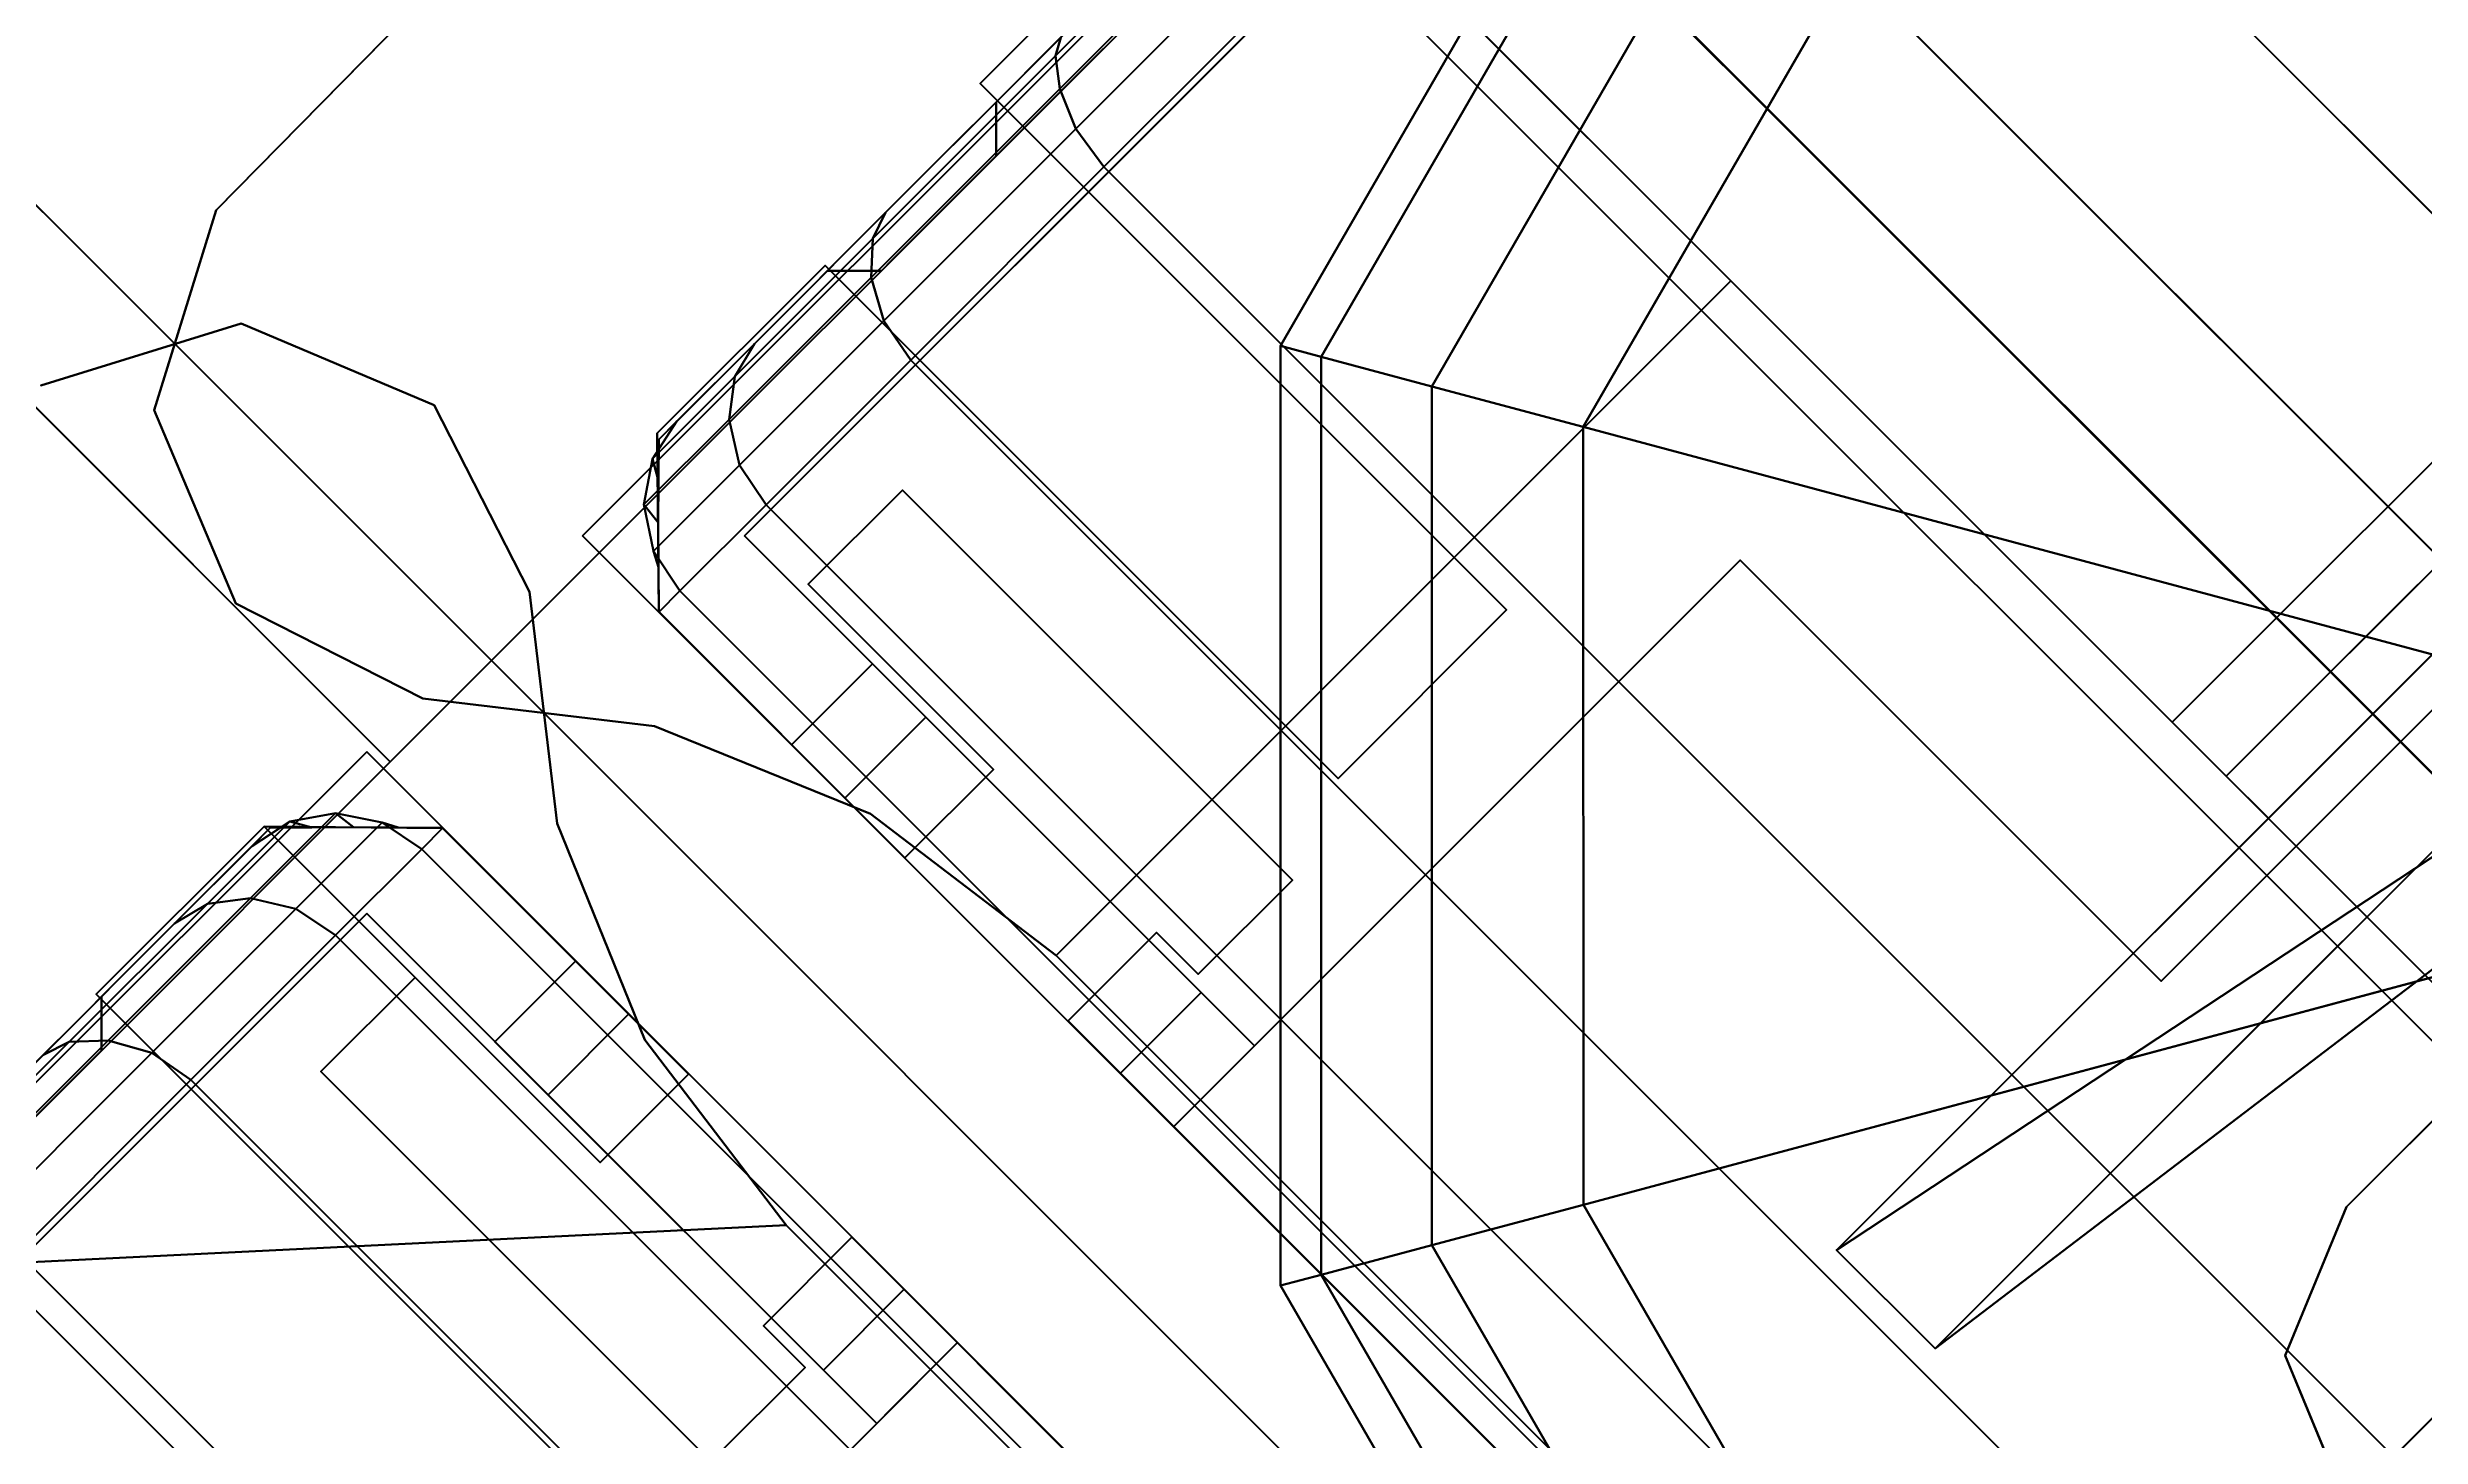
# Model space of a CAD drawing. Extents: x -170 to 1783, y -20 to 1205.
# Drawn here: x 69.964 to 71.208, y 426.253 to 426.981 of the extents above; entities that cross this region are included whole.
import ezdxf
from ezdxf.enums import TextEntityAlignment as Align

# ---------------------------------------------------------------- set-up
doc = ezdxf.new("R2010")
doc.units = 0
doc.header["$LTSCALE"] = 96
doc.header["$MEASUREMENT"] = 0
for name, color, linetype in [('A-FURN-3-PANEL-GLIDE', 7, 'Continuous'), ('A-FURN-3-PANEL-GLIDE-HOUSING', 7, 'Continuous'), ('A-FURN-3-PANEL-RACE', 7, 'Continuous'), ('A-FURN-3-PANEL-SIDE1', 7, 'Continuous'), ('A-FURN-3-PANEL-TOPCAP', 7, 'Continuous'), ('A-FURN-3-PANEL-TRIM', 7, 'Continuous'), ('A-FURN-3-WKSF-BRACKET', 7, 'Continuous'), ('A-FURN-P-PNLS', 7, 'Continuous'), ('A-FURN-P-PNLS-POWR', 7, 'Continuous'), ('A-FURN-P-WKSF-SUPPORT', 7, 'Continuous'), ('MAIN_FURN', 7, 'Continuous'), ('MAIN_PANEL', 7, 'Continuous'), ('MAIN_WKSURF', 7, 'Continuous'), ('MAIN_WRKSFC-SUPP', 7, 'Continuous')]:
    doc.layers.add(name, color=color, linetype=linetype)

# ---------------------------------------------------------------- blocks, each defined once
blk = doc.blocks.new('EC-EFP-444')
at = {"layer": 'A-FURN-3-PANEL-RACE', "color": 40, "linetype": 'Continuous'}
for points, invisible_edges in [([(0.5, 0.4255, 0.3963), (0.08, 0.4255, 0.3963), (0.08, -0.0125, 0.3963), (47.92, -0.0125, 0.3963)], 8), ([(0.08, 0.386, 1.7894), (0.08, 0.1819, 1.4986), (0.08, 0.4255, 0.3963), (0.08, 0.4255, 1.7894)], 2), ([(0.08, 0.4255, 0.3963), (0.14, 0.4255, 0.4563), (0.14, 0.4255, 1.7894), (0.08, 0.4255, 1.7894)], 1), ([(0.08, 0.1819, 1.4986), (0.08, 0.1425, 1.4986), (0.08, -0.0125, 0.3963), (0.08, 0.4255, 0.3963)], 10), ([(0.5, 0.4255, 0.3963), (0.5, 0.4255, 0.4563), (0.14, 0.4255, 0.4563), (0.08, 0.4255, 0.3963)], 4), ([(0.08, 0.4255, 3.245), (0.08, 0.4255, 3.515), (0.08, -0.0125, 3.515), (0.08, 0.1425, 3.1951)], 4), ([(0.14, 0.4255, 3.515), (0.14, 0.0475, 3.515), (0.08, -0.0125, 3.515), (0.08, 0.4255, 3.515)], 2), ([(0.5, 0.4255, 0.4563), (47.86, 0.0475, 0.4563), (0.14, 0.0475, 0.4563), (0.14, 0.4255, 0.4563)], 1), ([(0.14, 0.4255, 1.7894), (0.14, 0.4255, 0.4563), (0.14, 0.1819, 1.4986), (0.14, 0.386, 1.7894)], 2), ([(0.14, 0.4255, 0.4563), (0.14, 0.0475, 0.4563), (0.14, 0.1425, 1.4986), (0.14, 0.1819, 1.4986)], 10), ([(0.14, 0.1425, 3.1951), (0.14, 0.0475, 3.515), (0.14, 0.4255, 3.515), (0.14, 0.4255, 3.245)], 1), ([(0.08, 0.1425, 3.1951), (0.08, -0.0125, 3.515), (0.08, -0.0125, 0.3963), (0.08, 0.1425, 1.4986)], 5), ([(0.14, 0.0475, 0.4563), (0.14, 0.0475, 3.515), (0.14, 0.1425, 3.1951), (0.14, 0.1425, 1.4986)], 10), ([(0.14, 0.0475, 3.515), (0.6, 0.0475, 3.515), (0.6, -0.0125, 3.515), (0.08, -0.0125, 3.515)], 8), ([(0.14, 0.0475, 0.4563), (47.86, 0.0475, 0.4563), (47.86, 0.0475, 3.515), (0.14, 0.0475, 3.515)], 4), ([(47.92, -0.0125, 3.515), (47.92, -0.0125, 0.3963), (0.08, -0.0125, 0.3963), (0.08, -0.0125, 3.515)], 8)]:
    blk.add_3dface(points, dxfattribs=dict(at, invisible_edges=invisible_edges))
for points in [[(0.08, 0.4255, 1.7894), (0.14, 0.4255, 1.7894), (0.14, 0.386, 1.7894), (0.08, 0.386, 1.7894)], [(0.14, 0.4255, 3.245), (0.14, 0.4255, 3.515), (0.08, 0.4255, 3.515), (0.08, 0.4255, 3.245)], [(0.14, 0.1425, 3.1951), (0.14, 0.4255, 3.245), (0.08, 0.4255, 3.245), (0.08, 0.1425, 3.1951)], [(0.08, 0.386, 1.7894), (0.14, 0.386, 1.7894), (0.14, 0.1819, 1.4986), (0.08, 0.1819, 1.4986)], [(0.08, 0.1819, 1.4986), (0.14, 0.1819, 1.4986), (0.14, 0.1425, 1.4986), (0.08, 0.1425, 1.4986)], [(0.14, 0.1425, 1.4986), (0.14, 0.1425, 3.1951), (0.08, 0.1425, 3.1951), (0.08, 0.1425, 1.4986)]]:
    blk.add_3dface(points, dxfattribs=at)
at = {"layer": 'A-FURN-3-PANEL-TOPCAP', "color": 60, "linetype": 'Continuous'}
for points, invisible_edges in [([(0.1285, -0.0047, 43.635), (0.144, -0.02, 43.635), (0.144, 2.02, 43.635), (0.1285, 2.0047, 43.635)], 10), ([(0.144, -0.02, 43.635), (0.269, -0.02, 43.635), (0.269, 2.02, 43.635), (0.144, 2.02, 43.635)], 10), ([(0.289, 2, 43.635), (0.269, 2.02, 43.635), (0.269, -0.02, 43.635), (0.289, 0, 43.635)], 10), ([(0.394, 2.02, 43.635), (0.3741, 2, 43.635), (0.3741, 0, 43.635), (0.394, -0.02, 43.635)], 10), ([(0.676, 2.02, 43.635), (0.394, 2.02, 43.635), (0.394, -0.02, 43.635), (0.676, -0.02, 43.635)], 10), ([(0.1285, 2.0047, 43.635), (0.1129, 1.9894, 43.635), (0.1129, 0.0106, 43.635), (0.1285, -0.0047, 43.635)], 10), ([(0.289, 0, 43.635), (0.3741, 0, 43.635), (0.3741, 2, 43.635), (0.289, 2, 43.635)], 10), ([(0.0965, 0.0273, 43.635), (0.1129, 0.0106, 43.635), (0.1129, 1.9894, 43.635), (0.0965, 1.9727, 43.635)], 10), ([(0.0965, 1.9727, 43.635), (0.08, 1.956, 43.635), (0.08, 0.044, 43.635), (0.0965, 0.0273, 43.635)], 8), ([(0.269, -0.02, 43.635), (0.2783, -0.02, 43.7687), (0.2976, 0, 43.7635), (0.289, 0, 43.635)], 2), ([(0.2783, -0.02, 43.7687), (0.3232, -0.02, 43.8949), (0.3405, 0, 43.8849), (0.2976, 0, 43.7635)], 10), ([(0.289, 0, 43.635), (0.2976, 0, 43.7635), (0.3798, 0, 43.7415), (0.3741, 0, 43.635)], 2), ([(0.2976, 0, 43.7635), (0.3405, 0, 43.8849), (0.4142, 0, 43.8424), (0.3798, 0, 43.7415)], 10), ([(0.144, -0.02, 43.635), (0.1575, -0.02, 43.8011), (0.2783, -0.02, 43.7687), (0.269, -0.02, 43.635)], 2), ([(0.1575, -0.02, 43.8011), (0.2149, -0.02, 43.9575), (0.3232, -0.02, 43.8949), (0.2783, -0.02, 43.7687)], 10), ([(0.2149, -0.02, 43.9575), (0.3121, -0.02, 44.0929), (0.4005, -0.02, 44.0044), (0.3232, -0.02, 43.8949)], 10)]:
    blk.add_3dface(points, dxfattribs=dict(at, invisible_edges=invisible_edges))
for points in [[(0.0957, 0.044, 43.8177), (0.08, 0.044, 43.635), (0.08, 1.956, 43.635), (0.0957, 1.956, 43.8177)], [(0.1595, 0.044, 43.9895), (0.0957, 0.044, 43.8177), (0.0957, 1.956, 43.8177), (0.1595, 1.956, 43.9895)], [(0.2668, 0.044, 44.1382), (0.1595, 0.044, 43.9895), (0.1595, 1.956, 43.9895), (0.2668, 1.956, 44.1382)], [(0.4099, 0.044, 44.2528), (0.2668, 0.044, 44.1382), (0.2668, 1.956, 44.1382), (0.4099, 1.956, 44.2528)], [(0.5783, 0.044, 44.3252), (0.4099, 0.044, 44.2528), (0.4099, 1.956, 44.2528), (0.5783, 1.956, 44.3252)], [(0.0965, 0.0273, 43.635), (0.08, 0.044, 43.635), (0.0957, 0.044, 43.8177), (0.1006, 0.0195, 43.8155)], [(0.1006, 0.0195, 43.8155), (0.0957, 0.044, 43.8177), (0.1595, 0.044, 43.9895), (0.1644, 0.0195, 43.9859)], [(0.1644, 0.0195, 43.9859), (0.1595, 0.044, 43.9895), (0.2668, 0.044, 44.1382), (0.2713, 0.0195, 44.1337)], [(0.2713, 0.0195, 44.1337), (0.2668, 0.044, 44.1382), (0.4099, 0.044, 44.2528), (0.4136, 0.0195, 44.248)], [(0.1129, 0.0106, 43.635), (0.0965, 0.0273, 43.635), (0.1006, 0.0195, 43.8155), (0.1143, -0.0013, 43.8104)], [(0.1143, -0.0013, 43.8104), (0.1006, 0.0195, 43.8155), (0.1644, 0.0195, 43.9859), (0.1774, -0.0013, 43.977)], [(0.1774, -0.0013, 43.977), (0.1644, 0.0195, 43.9859), (0.2713, 0.0195, 44.1337), (0.2828, -0.0013, 44.1222)], [(0.2828, -0.0013, 44.1222), (0.2713, 0.0195, 44.1337), (0.4136, 0.0195, 44.248), (0.4225, -0.0013, 44.2349)], [(0.1285, -0.0047, 43.635), (0.1129, 0.0106, 43.635), (0.1143, -0.0013, 43.8104), (0.1344, -0.0151, 43.8047)], [(0.1344, -0.0151, 43.8047), (0.1143, -0.0013, 43.8104), (0.1774, -0.0013, 43.977), (0.1955, -0.0151, 43.9663)], [(0.144, -0.02, 43.635), (0.1285, -0.0047, 43.635), (0.1344, -0.0151, 43.8047), (0.1575, -0.02, 43.8011)], [(0.1955, -0.0151, 43.9663), (0.1774, -0.0013, 43.977), (0.2828, -0.0013, 44.1222), (0.2978, -0.0151, 44.1072)], [(0.2978, -0.0151, 44.1072), (0.2828, -0.0013, 44.1222), (0.4225, -0.0013, 44.2349), (0.4331, -0.0151, 44.2168)], [(0.1575, -0.02, 43.8011), (0.1344, -0.0151, 43.8047), (0.1955, -0.0151, 43.9663), (0.2149, -0.02, 43.9575)], [(0.2149, -0.02, 43.9575), (0.1955, -0.0151, 43.9663), (0.2978, -0.0151, 44.1072), (0.3121, -0.02, 44.0929)], [(0.3121, -0.02, 44.0929), (0.2978, -0.0151, 44.1072), (0.4331, -0.0151, 44.2168), (0.4419, -0.02, 44.1974)]]:
    blk.add_3dface(points, dxfattribs=at)
at = {"layer": 'A-FURN-3-PANEL-TRIM', "color": 60, "linetype": 'Continuous'}
for points, invisible_edges in [([(0.395, 2.0328, 43.635), (0.6776, 2.0328, 43.635), (0.6776, -0.0328, 43.635), (0.395, -0.0328, 43.635)], 8), ([(0.6, -0.1348, 3.5747), (0.6, 1.6815, 3.5747), (0.1, 1.6815, 3.5747), (0.1, 0.3185, 3.5747)], 10), ([(0.6, -0.1348, 4.2397), (0.1, 0.3185, 4.2397), (0.1, 1.6815, 4.2397), (0.6, 1.6815, 4.2397)], 5), ([(0.1457, 0.3473, 43.635), (0.0802, 0.3473, 43.635), (0.0802, 1.6527, 43.635), (0.1457, 1.6527, 43.635)], 8), ([(0.1457, 1.6218, 43.635), (0.2155, 1.6218, 43.635), (0.2155, 0.3782, 43.635), (0.1457, 0.3782, 43.635)], 10), ([(0.0361, 0.0847, 3.5747), (0.6, -0.1348, 3.5747), (0.1, 0.3185, 3.5747), (0.0837, 0.1973, 3.5747)], 3), ([(0.0361, 0.0847, 4.2397), (0.0837, 0.1973, 4.2397), (0.1, 0.3185, 4.2397), (0.6, -0.1348, 4.2397)], 12), ([(0.0361, 0.0847, 3.8013), (0.0837, 0.1973, 3.8013), (0.1, 0.3185, 3.8013), (0.6, -0.1348, 3.8013)], 12), ([(0.0361, 0.0847, 4.013), (0.6, -0.1348, 4.013), (0.1, 0.3185, 4.013), (0.0837, 0.1973, 4.013)], 3), ([(0.2155, 0.0891, 4.2397), (0.2155, 0.0891, 43.635), (0.1457, 0.0891, 43.635), (0.1457, 0.0891, 4.2397)], 2), ([(0.1457, -0.0228, 43.635), (0.1457, 0.0891, 43.635), (0.2155, 0.0891, 43.635), (0.2701, -0.0228, 43.635)], 6), ([(-0.0735, -0.1159, 3.5747), (0.6, -0.1348, 3.5747), (0.0361, 0.0847, 3.5747), (-0.0395, -0.0114, 3.5747)], 3), ([(-0.0735, -0.1159, 4.2397), (-0.0395, -0.0114, 4.2397), (0.0361, 0.0847, 4.2397), (0.6, -0.1348, 4.2397)], 12), ([(-0.0735, -0.1159, 3.8013), (-0.0395, -0.0114, 3.8013), (0.0361, 0.0847, 3.8013), (0.6, -0.1348, 3.8013)], 12), ([(-0.0735, -0.1159, 4.013), (0.6, -0.1348, 4.013), (0.0361, 0.0847, 4.013), (-0.0395, -0.0114, 4.013)], 3), ([(0.065, -0.269, 3.5747), (0.6, -0.1348, 3.5747), (-0.0735, -0.1159, 3.5747), (-0.0322, -0.2178, 3.5747)], 3), ([(0.065, -0.269, 4.2397), (-0.0322, -0.2178, 4.2397), (-0.0735, -0.1159, 4.2397), (0.6, -0.1348, 4.2397)], 12), ([(0.065, -0.269, 3.8013), (-0.0322, -0.2178, 3.8013), (-0.0735, -0.1159, 3.8013), (0.6, -0.1348, 3.8013)], 12), ([(0.065, -0.269, 4.013), (0.6, -0.1348, 4.013), (-0.0735, -0.1159, 4.013), (-0.0322, -0.2178, 4.013)], 3)]:
    blk.add_3dface(points, dxfattribs=dict(at, invisible_edges=invisible_edges))
for points in [[(0.1, 0.3185, 4.2397), (0.1, 0.3185, 3.5747), (0.1, 1.6815, 3.5747), (0.1, 1.6815, 4.2397)], [(0.6, 1.6815, 3.5747), (0.6, -0.1348, 3.5747), (0.6, -0.1348, 4.2397), (0.6, 1.6815, 4.2397)], [(0.0802, 0.3473, 43.635), (0.0802, 0.3473, 4.2397), (0.0802, 1.6527, 4.2397), (0.0802, 1.6527, 43.635)], [(0.1457, 0.3473, 43.635), (0.1457, 0.3782, 43.635), (0.1457, 0.3782, 4.2397), (0.1457, 0.3473, 4.2397)], [(0.1457, 0.3782, 4.2397), (0.1457, 0.3782, 43.635), (0.2155, 0.3782, 43.635), (0.2155, 0.3782, 4.2397)], [(0.2155, 0.3782, 43.635), (0.2155, 0.0891, 43.635), (0.2155, 0.0891, 4.2397), (0.2155, 0.3782, 4.2397)], [(0.2701, -0.0228, 43.635), (0.2701, 0.3574, 43.635), (0.2701, 0.3574, 4.2397), (0.2701, -0.0228, 4.2397)], [(0.395, 0.3574, 43.635), (0.395, -0.0328, 43.635), (0.395, -0.0328, 4.2397), (0.395, 0.3574, 4.2397)], [(0.0802, 0.3473, 4.2397), (0.0802, 0.3473, 43.635), (0.1457, 0.3473, 43.635), (0.1457, 0.3473, 4.2397)], [(0.0837, 0.1973, 4.013), (0.1, 0.3185, 4.013), (0.1, 0.3185, 4.2397), (0.0837, 0.1973, 4.2397)], [(0.0837, 0.1973, 3.5747), (0.1, 0.3185, 3.5747), (0.1, 0.3185, 3.8013), (0.0837, 0.1973, 3.8013)], [(0.6, -0.1348, 3.8013), (0.1, 0.3185, 3.8013), (0.1, 0.3185, 4.013), (0.6, -0.1348, 4.013)], [(0.0802, 0.2263, 43.635), (0.0802, 0.044, 43.635), (0.0802, 0.044, 4.2397), (0.0802, 0.2263, 4.2397)], [(0.1457, 0.2263, 4.2397), (0.1457, 0.2263, 43.635), (0.0802, 0.2263, 43.635), (0.0802, 0.2263, 4.2397)], [(0.0802, 0.044, 43.635), (0.0802, 0.2263, 43.635), (0.1457, 0.2263, 43.635), (0.1457, -0.0228, 43.635)], [(0.1457, 0.0891, 43.635), (0.1457, 0.2263, 43.635), (0.1457, 0.2263, 4.2397), (0.1457, 0.0891, 4.2397)], [(0.0361, 0.0847, 4.013), (0.0837, 0.1973, 4.013), (0.0837, 0.1973, 4.2397), (0.0361, 0.0847, 4.2397)], [(0.0361, 0.0847, 3.5747), (0.0837, 0.1973, 3.5747), (0.0837, 0.1973, 3.8013), (0.0361, 0.0847, 3.8013)], [(-0.0395, -0.0114, 4.013), (0.0361, 0.0847, 4.013), (0.0361, 0.0847, 4.2397), (-0.0395, -0.0114, 4.2397)], [(-0.0395, -0.0114, 3.5747), (0.0361, 0.0847, 3.5747), (0.0361, 0.0847, 3.8013), (-0.0395, -0.0114, 3.8013)], [(0.0802, 0.044, 4.2397), (0.0802, 0.044, 43.635), (0.1457, -0.0228, 43.635), (0.1457, -0.0228, 4.2397)], [(-0.0735, -0.1159, 4.013), (-0.0395, -0.0114, 4.013), (-0.0395, -0.0114, 4.2397), (-0.0735, -0.1159, 4.2397)], [(-0.0735, -0.1159, 3.5747), (-0.0395, -0.0114, 3.5747), (-0.0395, -0.0114, 3.8013), (-0.0735, -0.1159, 3.8013)], [(0.1457, -0.0228, 4.2397), (0.1457, -0.0228, 43.635), (0.2701, -0.0228, 43.635), (0.2701, -0.0228, 4.2397)], [(-0.0322, -0.2178, 4.013), (-0.0735, -0.1159, 4.013), (-0.0735, -0.1159, 4.2397), (-0.0322, -0.2178, 4.2397)], [(-0.0322, -0.2178, 3.5747), (-0.0735, -0.1159, 3.5747), (-0.0735, -0.1159, 3.8013), (-0.0322, -0.2178, 3.8013)], [(0.065, -0.269, 4.013), (-0.0322, -0.2178, 4.013), (-0.0322, -0.2178, 4.2397), (0.065, -0.269, 4.2397)], [(0.065, -0.269, 3.5747), (-0.0322, -0.2178, 3.5747), (-0.0322, -0.2178, 3.8013), (0.065, -0.269, 3.8013)]]:
    blk.add_3dface(points, dxfattribs=at)
at = {"layer": 'A-FURN-P-PNLS', "color": 60, "linetype": 'Continuous'}
for p, q in [((0, 0), (0, 2)), ((48, 0), (0, 0))]:
    blk.add_line(p, q, dxfattribs=at)
at = {"layer": 'MAIN_PANEL', "color": 7, "linetype": 'Continuous'}
for p in [(0, 0), (0, 0, 43.663), (0, 0), (0, 0)]:
    blk.add_point(p, dxfattribs=at)
blk = doc.blocks.new('EC-EFP-456')
at = {"layer": 'A-FURN-3-PANEL-GLIDE', "color": 20, "linetype": 'Continuous', "invisible_edges": 12}
for points in [[(47.115, 1), (47.9025, 1), (47.797, 1.3937)], [(47.115, 1), (46.7213, 0.318), (47.115, 0.2125)], [(47.115, 1), (47.115, 0.2125), (47.5088, 0.318)], [(47.115, 1), (47.5088, 0.318), (47.797, 0.6063)], [(47.115, 1), (47.797, 0.6063), (47.9025, 1)]]:
    blk.add_3dface(points, dxfattribs=at)
at = {"layer": 'A-FURN-3-PANEL-GLIDE', "color": 20, "linetype": 'Continuous'}
for points in [[(47.2904, 1.1013, 0.3285), (47.797, 1.3937, 0.3285), (47.9025, 1, 0.3285), (47.3175, 1, 0.3285)], [(47.3175, 1, 0.3285), (47.9025, 1, 0.3285), (47.797, 0.6063, 0.3285), (47.2904, 0.8988, 0.3285)], [(47.9025, 1, 0.3285), (47.9846, 1, 0.3065), (47.8681, 0.5652, 0.3065), (47.797, 0.6063, 0.3285)], [(47.9846, 1, 0.022), (47.9025, 1), (47.797, 0.6063), (47.8681, 0.5652, 0.022)], [(47.9846, 1, 0.3065), (48.0447, 1, 0.2464), (47.9202, 0.5351, 0.2464), (47.8681, 0.5652, 0.3065)], [(48.0447, 1, 0.0821), (47.9846, 1, 0.022), (47.8681, 0.5652, 0.022), (47.9202, 0.5351, 0.0821)], [(48.0447, 1, 0.2464), (48.0667, 1, 0.1642), (47.9392, 0.5241, 0.1642), (47.9202, 0.5351, 0.2464)], [(48.0667, 1, 0.1642), (48.0447, 1, 0.0821), (47.9202, 0.5351, 0.0821), (47.9392, 0.5241, 0.1642)], [(47.2904, 0.8988, 0.3285), (47.797, 0.6063, 0.3285), (47.5088, 0.318, 0.3285), (47.2163, 0.8246, 0.3285)], [(47.115, 0.7975, 0.3285), (47.115, 0.2125, 0.3285), (46.7213, 0.318, 0.3285), (47.0138, 0.8246, 0.3285)], [(47.2163, 0.8246, 0.3285), (47.5088, 0.318, 0.3285), (47.115, 0.2125, 0.3285), (47.115, 0.7975, 0.3285)], [(47.797, 0.6063, 0.3285), (47.8681, 0.5652, 0.3065), (47.5498, 0.2469, 0.3065), (47.5088, 0.318, 0.3285)], [(47.8681, 0.5652, 0.022), (47.797, 0.6063), (47.5088, 0.318), (47.5498, 0.2469, 0.022)], [(47.8681, 0.5652, 0.3065), (47.9202, 0.5351, 0.2464), (47.5799, 0.1948, 0.2464), (47.5498, 0.2469, 0.3065)], [(47.9202, 0.5351, 0.0821), (47.8681, 0.5652, 0.022), (47.5498, 0.2469, 0.022), (47.5799, 0.1948, 0.0821)], [(47.9202, 0.5351, 0.2464), (47.9392, 0.5241, 0.1642), (47.5909, 0.1758, 0.1642), (47.5799, 0.1948, 0.2464)], [(47.9392, 0.5241, 0.1642), (47.9202, 0.5351, 0.0821), (47.5799, 0.1948, 0.0821), (47.5909, 0.1758, 0.1642)], [(47.5088, 0.318, 0.3285), (47.5498, 0.2469, 0.3065), (47.115, 0.1304, 0.3065), (47.115, 0.2125, 0.3285)], [(47.5498, 0.2469, 0.022), (47.5088, 0.318), (47.115, 0.2125), (47.115, 0.1304, 0.022)], [(47.5498, 0.2469, 0.3065), (47.5799, 0.1948, 0.2464), (47.115, 0.0703, 0.2464), (47.115, 0.1304, 0.3065)], [(47.5799, 0.1948, 0.0821), (47.5498, 0.2469, 0.022), (47.115, 0.1304, 0.022), (47.115, 0.0703, 0.0821)], [(47.5799, 0.1948, 0.2464), (47.5909, 0.1758, 0.1642), (47.115, 0.0483, 0.1642), (47.115, 0.0703, 0.2464)], [(47.5909, 0.1758, 0.1642), (47.5799, 0.1948, 0.0821), (47.115, 0.0703, 0.0821), (47.115, 0.0483, 0.1642)]]:
    blk.add_3dface(points, dxfattribs=at)
at = {"layer": 'A-FURN-3-PANEL-GLIDE-HOUSING', "color": 40, "linetype": 'Continuous'}
for points, invisible_edges in [([(47.4, 1.3117, 4.2397), (47.1152, 1.3117, 4.2397), (47.1152, 0.6857, 4.2397), (47.4, 0.6857, 4.2397)], 2), ([(47.398, 1, 1.7347), (47.515, 0.89, 1.7347), (47.515, 1.11, 1.7347)], 15), ([(47.398, 1, 2.2447), (47.515, 1.11, 2.2447), (47.515, 0.89, 2.2447)], 15), ([(47.515, 0.89, 1.7347), (47.5928, 0.9222, 1.7347), (47.5928, 1.0778, 1.7347), (47.515, 1.11, 1.7347)], 10), ([(47.515, 0.89, 2.2447), (47.515, 1.11, 2.2447), (47.5928, 1.0778, 2.2447), (47.5928, 0.9222, 2.2447)], 5), ([(47.5928, 0.9222, 2.2447), (47.5928, 1.0778, 2.2447), (47.625, 1, 2.2447)], 1), ([(47.5928, 0.9222, 1.7347), (47.625, 1, 1.7347), (47.5928, 1.0778, 1.7347)], 12), ([(47.515, 0.89, 1.7347), (47.398, 1, 1.7347), (47.3568, 0.89, 1.7347)], 3), ([(47.515, 0.89, 2.2447), (47.3568, 0.89, 2.2447), (47.398, 1, 2.2447)], 14), ([(47.72, 0.79, 3.5747), (47.72, 0.717, 3.5747), (47.115, 0.717, 3.5747), (47.115, 0.79, 3.5747)], 4), ([(47.3998, 0.717, 3.5747), (47.4, 0.6857, 3.5747), (47.1152, 0.6857, 3.5747), (47.115, 0.717, 3.5747)], 4)]:
    blk.add_3dface(points, dxfattribs=dict(at, invisible_edges=invisible_edges))
for points in [[(47.5928, 0.9222, 2.2447), (47.625, 1, 2.2447), (47.625, 1, 1.7347), (47.5928, 0.9222, 1.7347)], [(47.515, 0.89, 2.2447), (47.5928, 0.9222, 2.2447), (47.5928, 0.9222, 1.7347), (47.515, 0.89, 1.7347)], [(47.515, 0.89, 1.7347), (47.3568, 0.89, 1.7347), (47.3568, 0.89, 2.2447), (47.515, 0.89, 2.2447)], [(47.72, 0.79, 3.3867), (47.72, 0.79, 3.5747), (47.115, 0.79, 3.5747), (47.2635, 0.8515, 2.2447)], [(47.72, 0.717, 3.3867), (47.72, 0.79, 3.3867), (47.2635, 0.8515, 2.2447), (47.3151, 0.7999, 2.2447)], [(47.3151, 0.7999, 2.2447), (47.115, 0.717, 3.5747), (47.72, 0.717, 3.5747), (47.72, 0.717, 3.3867)], [(47.72, 0.79, 3.5747), (47.72, 0.79, 3.3867), (47.72, 0.717, 3.3867), (47.72, 0.717, 3.5747)], [(47.4, 0.6457, 4.1997), (47.4, 0.6857, 4.2397), (47.1152, 0.6857, 4.2397), (47.1152, 0.6457, 4.1997)], [(47.4, 0.6857, 3.5747), (47.4, 0.6457, 3.6147), (47.1152, 0.6457, 3.6147), (47.1152, 0.6857, 3.5747)], [(47.4, 0.6457, 3.6147), (47.4, 0.6457, 4.1997), (47.1152, 0.6457, 4.1997), (47.1152, 0.6457, 3.6147)]]:
    blk.add_3dface(points, dxfattribs=at)
at = {"layer": 'A-FURN-3-PANEL-RACE', "color": 40, "linetype": 'Continuous'}
for points, invisible_edges in [([(0.5, 0.7375, 0.4563), (2.098, 0.7375, 0.4563), (47.5, 0.4255, 0.4563), (0.5, 0.4255, 0.4563)], 6), ([(0.5, 0.7375, 0.3963), (0.5, 0.4255, 0.3963), (47.5, 0.4255, 0.3963), (2.098, 0.7375, 0.3963)], 6), ([(45.902, 0.7375, 0.4563), (47.5, 0.7375, 0.4563), (47.5, 0.4255, 0.4563), (2.098, 0.7375, 0.4563)], 12), ([(45.902, 0.7375, 0.3963), (2.098, 0.7375, 0.3963), (47.5, 0.4255, 0.3963), (47.5, 0.7375, 0.3963)], 3), ([(0.5, 0.4255, 0.3963), (0.08, 0.4255, 0.3963), (0.08, -0.0125, 0.3963), (47.92, -0.0125, 0.3963)], 8), ([(0.5, 0.4255, 0.4563), (47.86, 0.0475, 0.4563), (0.14, 0.0475, 0.4563), (0.14, 0.4255, 0.4563)], 1), ([(47.5, 0.4255, 0.3963), (0.5, 0.4255, 0.3963), (47.92, -0.0125, 0.3963), (47.92, 0.4255, 0.3963)], 3), ([(47.5, 0.4255, 0.4563), (47.86, 0.4255, 0.4563), (47.86, 0.0475, 0.4563), (0.5, 0.4255, 0.4563)], 12), ([(47.5, 0.4255, 0.3963), (47.92, 0.4255, 0.3963), (47.86, 0.4255, 0.4563), (47.5, 0.4255, 0.4563)], 2), ([(47.92, 0.4255, 0.3963), (47.92, 0.4255, 1.7894), (47.86, 0.4255, 1.7894), (47.86, 0.4255, 0.4563)], 8), ([(47.86, 0.4255, 1.7894), (47.86, 0.386, 1.7894), (47.86, 0.1819, 1.4986), (47.86, 0.4255, 0.4563)], 4), ([(47.86, 0.4255, 0.4563), (47.86, 0.1819, 1.4986), (47.86, 0.1425, 1.4986), (47.86, 0.0475, 0.4563)], 5), ([(47.86, 0.1425, 3.1951), (47.86, 0.4255, 3.245), (47.86, 0.4255, 3.515), (47.86, 0.0475, 3.515)], 8), ([(47.86, 0.4255, 3.515), (47.92, 0.4255, 3.515), (47.92, -0.0125, 3.515), (47.86, 0.0475, 3.515)], 4), ([(47.92, 0.386, 1.7894), (47.92, 0.4255, 1.7894), (47.92, 0.4255, 0.3963), (47.92, 0.1819, 1.4986)], 4), ([(47.92, 0.1819, 1.4986), (47.92, 0.4255, 0.3963), (47.92, -0.0125, 0.3963), (47.92, 0.1425, 1.4986)], 5), ([(47.92, 0.4255, 3.245), (47.92, 0.1425, 3.1951), (47.92, -0.0125, 3.515), (47.92, 0.4255, 3.515)], 2), ([(47.86, 0.0475, 0.4563), (47.86, 0.1425, 1.4986), (47.86, 0.1425, 3.1951), (47.86, 0.0475, 3.515)], 5), ([(47.92, 0.1425, 3.1951), (47.92, 0.1425, 1.4986), (47.92, -0.0125, 0.3963), (47.92, -0.0125, 3.515)], 10), ([(0.14, 0.0475, 0.4563), (47.86, 0.0475, 0.4563), (47.86, 0.0475, 3.515), (0.14, 0.0475, 3.515)], 4), ([(47.86, 0.0475, 3.515), (47.92, -0.0125, 3.515), (47.4, -0.0125, 3.515), (47.4, 0.0475, 3.515)], 1), ([(47.92, -0.0125, 3.515), (47.92, -0.0125, 0.3963), (0.08, -0.0125, 0.3963), (0.08, -0.0125, 3.515)], 8)]:
    blk.add_3dface(points, dxfattribs=dict(at, invisible_edges=invisible_edges))
for points in [[(47.5, 0.7375, 0.4563), (45.902, 0.7375, 0.4563), (45.902, 0.7375, 0.3963), (47.5, 0.7375, 0.3963)], [(47.5, 0.7375, 0.3963), (47.5, 0.4255, 0.3963), (47.5, 0.4255, 0.4563), (47.5, 0.7375, 0.4563)], [(47.86, 0.4255, 3.245), (47.92, 0.4255, 3.245), (47.92, 0.4255, 3.515), (47.86, 0.4255, 3.515)], [(47.92, 0.4255, 1.7894), (47.92, 0.386, 1.7894), (47.86, 0.386, 1.7894), (47.86, 0.4255, 1.7894)], [(47.86, 0.1425, 3.1951), (47.92, 0.1425, 3.1951), (47.92, 0.4255, 3.245), (47.86, 0.4255, 3.245)], [(47.92, 0.386, 1.7894), (47.92, 0.1819, 1.4986), (47.86, 0.1819, 1.4986), (47.86, 0.386, 1.7894)], [(47.92, 0.1819, 1.4986), (47.92, 0.1425, 1.4986), (47.86, 0.1425, 1.4986), (47.86, 0.1819, 1.4986)], [(47.86, 0.1425, 1.4986), (47.92, 0.1425, 1.4986), (47.92, 0.1425, 3.1951), (47.86, 0.1425, 3.1951)]]:
    blk.add_3dface(points, dxfattribs=at)
at = {"layer": 'A-FURN-3-PANEL-SIDE1', "color": 7, "linetype": 'Continuous'}
for points in [[(47.3224, 1.955, 55.7401), (47.3228, 0.045, 55.7401), (0.6776, 0.045, 55.7401), (0.6776, 1.955, 55.7401)], [(47.3224, 0.045, 4.2397), (47.3224, 1.955, 4.2397), (0.6776, 1.955, 4.2397), (0.6776, 0.045, 4.2397)], [(47.3228, 0.045, 55.7401), (47.3224, 1.955, 55.7401), (47.3224, 1.955, 4.2397), (47.3224, 0.045, 4.2397)]]:
    blk.add_3dface(points, dxfattribs=at)
at = {"layer": 'A-FURN-3-PANEL-TOPCAP', "color": 60, "linetype": 'Continuous'}
for points, invisible_edges in [([(47.324, 2.02, 55.635), (47.324, -0.02, 55.635), (47.606, -0.02, 55.635), (47.606, 2.02, 55.635)], 5), ([(47.606, 2.02, 55.635), (47.606, -0.02, 55.635), (47.6259, 0, 55.635), (47.6259, 2, 55.635)], 5), ([(47.711, 2, 55.635), (47.711, 0, 55.635), (47.731, -0.02, 55.635), (47.731, 2.02, 55.635)], 5), ([(47.856, -0.02, 55.635), (47.856, 2.02, 55.635), (47.731, 2.02, 55.635), (47.731, -0.02, 55.635)], 5), ([(47.8715, 2.0047, 55.635), (47.856, 2.02, 55.635), (47.856, -0.02, 55.635), (47.8715, -0.0047, 55.635)], 10), ([(47.8715, -0.0047, 55.635), (47.8871, 0.0106, 55.635), (47.8871, 1.9894, 55.635), (47.8715, 2.0047, 55.635)], 10), ([(47.711, 0, 55.635), (47.711, 2, 55.635), (47.6259, 2, 55.635), (47.6259, 0, 55.635)], 5), ([(47.9035, 1.9727, 55.635), (47.8871, 1.9894, 55.635), (47.8871, 0.0106, 55.635), (47.9035, 0.0273, 55.635)], 10), ([(47.9035, 0.0273, 55.635), (47.92, 0.044, 55.635), (47.92, 1.956, 55.635), (47.9035, 1.9727, 55.635)], 8), ([(47.5854, 0, 55.9903), (47.5252, 0, 55.9301), (47.4431, 0, 55.9981), (47.4856, 0, 56.0717)], 5), ([(47.5995, -0.02, 56.0044), (47.5854, 0, 55.9903), (47.4856, 0, 56.0717), (47.4956, -0.02, 56.0891)], 5), ([(47.5858, 0, 55.8424), (47.5685, -0.02, 55.8323), (47.5111, -0.02, 55.9159), (47.5252, 0, 55.9301)], 5), ([(47.6595, 0, 55.8849), (47.5858, 0, 55.8424), (47.5252, 0, 55.9301), (47.5854, 0, 55.9903)], 5), ([(47.6202, 0, 55.7415), (47.601, -0.02, 55.7363), (47.5685, -0.02, 55.8323), (47.5858, 0, 55.8424)], 5), ([(47.6768, -0.02, 55.8949), (47.6595, 0, 55.8849), (47.5854, 0, 55.9903), (47.5995, -0.02, 56.0044)], 5), ([(47.7024, 0, 55.7635), (47.6202, 0, 55.7415), (47.5858, 0, 55.8424), (47.6595, 0, 55.8849)], 5), ([(47.6259, 0, 55.635), (47.606, -0.02, 55.635), (47.601, -0.02, 55.7363), (47.6202, 0, 55.7415)], 4), ([(47.711, 0, 55.635), (47.6259, 0, 55.635), (47.6202, 0, 55.7415), (47.7024, 0, 55.7635)], 4), ([(47.7217, -0.02, 55.7687), (47.7024, 0, 55.7635), (47.6595, 0, 55.8849), (47.6768, -0.02, 55.8949)], 5), ([(47.731, -0.02, 55.635), (47.711, 0, 55.635), (47.7024, 0, 55.7635), (47.7217, -0.02, 55.7687)], 4), ([(47.5685, -0.02, 55.8323), (47.3054, -0.02, 55.7045), (47.2833, -0.02, 55.7333), (47.5111, -0.02, 55.9159)], 5), ([(47.3054, -0.02, 55.7045), (47.5685, -0.02, 55.8323), (47.601, -0.02, 55.7363), (47.3193, -0.02, 55.671)], 5), ([(47.3193, -0.02, 55.671), (47.601, -0.02, 55.7363), (47.606, -0.02, 55.635), (47.324, -0.02, 55.635)], 1), ([(47.6879, -0.02, 56.0929), (47.5995, -0.02, 56.0044), (47.4956, -0.02, 56.0891), (47.5581, -0.02, 56.1974)], 5), ([(47.7851, -0.02, 55.9575), (47.6768, -0.02, 55.8949), (47.5995, -0.02, 56.0044), (47.6879, -0.02, 56.0929)], 5), ([(47.8425, -0.02, 55.8011), (47.7217, -0.02, 55.7687), (47.6768, -0.02, 55.8949), (47.7851, -0.02, 55.9575)], 5), ([(47.856, -0.02, 55.635), (47.731, -0.02, 55.635), (47.7217, -0.02, 55.7687), (47.8425, -0.02, 55.8011)], 4)]:
    blk.add_3dface(points, dxfattribs=dict(at, invisible_edges=invisible_edges))
for points in [[(0.76, 0.044, 56.35), (0.76, 1.956, 56.35), (47.24, 1.956, 56.35), (47.24, 0.044, 56.35)], [(47.4216, 0.044, 56.3252), (47.24, 0.044, 56.35), (47.24, 1.956, 56.35), (47.4216, 1.956, 56.3252)], [(47.5901, 0.044, 56.2528), (47.4216, 0.044, 56.3252), (47.4216, 1.956, 56.3252), (47.5901, 1.956, 56.2528)], [(47.7332, 0.044, 56.1382), (47.5901, 0.044, 56.2528), (47.5901, 1.956, 56.2528), (47.7332, 1.956, 56.1382)], [(47.8405, 0.044, 55.9895), (47.7332, 0.044, 56.1382), (47.7332, 1.956, 56.1382), (47.8405, 1.956, 55.9895)], [(47.9043, 0.044, 55.8177), (47.8405, 0.044, 55.9895), (47.8405, 1.956, 55.9895), (47.9043, 1.956, 55.8177)], [(47.92, 0.044, 55.635), (47.9043, 0.044, 55.8177), (47.9043, 1.956, 55.8177), (47.92, 1.956, 55.635)], [(47.5901, 0.044, 56.2528), (47.5864, 0.0195, 56.248), (47.4194, 0.0195, 56.3203), (47.4216, 0.044, 56.3252)], [(47.7332, 0.044, 56.1382), (47.7287, 0.0195, 56.1337), (47.5864, 0.0195, 56.248), (47.5901, 0.044, 56.2528)], [(47.8405, 0.044, 55.9895), (47.8356, 0.0195, 55.9859), (47.7287, 0.0195, 56.1337), (47.7332, 0.044, 56.1382)], [(47.9043, 0.044, 55.8177), (47.8994, 0.0195, 55.8155), (47.8356, 0.0195, 55.9859), (47.8405, 0.044, 55.9895)], [(47.92, 0.044, 55.635), (47.9035, 0.0273, 55.635), (47.8994, 0.0195, 55.8155), (47.9043, 0.044, 55.8177)], [(47.9035, 0.0273, 55.635), (47.8871, 0.0106, 55.635), (47.8857, -0.0013, 55.8104), (47.8994, 0.0195, 55.8155)], [(47.5864, 0.0195, 56.248), (47.5775, -0.0013, 56.2349), (47.4143, -0.0013, 56.3065), (47.4194, 0.0195, 56.3203)], [(47.7287, 0.0195, 56.1337), (47.7172, -0.0013, 56.1222), (47.5775, -0.0013, 56.2349), (47.5864, 0.0195, 56.248)], [(47.8356, 0.0195, 55.9859), (47.8226, -0.0013, 55.977), (47.7172, -0.0013, 56.1222), (47.7287, 0.0195, 56.1337)], [(47.8994, 0.0195, 55.8155), (47.8857, -0.0013, 55.8104), (47.8226, -0.0013, 55.977), (47.8356, 0.0195, 55.9859)], [(47.8871, 0.0106, 55.635), (47.8715, -0.0047, 55.635), (47.8656, -0.0151, 55.8048), (47.8857, -0.0013, 55.8104)], [(47.5775, -0.0013, 56.2349), (47.5669, -0.0151, 56.2168), (47.4087, -0.0151, 56.2864), (47.4143, -0.0013, 56.3065)], [(47.7172, -0.0013, 56.1222), (47.7022, -0.0151, 56.1072), (47.5669, -0.0151, 56.2168), (47.5775, -0.0013, 56.2349)], [(47.8226, -0.0013, 55.977), (47.8045, -0.0151, 55.9663), (47.7022, -0.0151, 56.1072), (47.7172, -0.0013, 56.1222)], [(47.8857, -0.0013, 55.8104), (47.8656, -0.0151, 55.8048), (47.8045, -0.0151, 55.9663), (47.8226, -0.0013, 55.977)], [(47.8715, -0.0047, 55.635), (47.856, -0.02, 55.635), (47.8425, -0.02, 55.8011), (47.8656, -0.0151, 55.8048)], [(47.5669, -0.0151, 56.2168), (47.5581, -0.02, 56.1974), (47.4051, -0.02, 56.2633), (47.4087, -0.0151, 56.2864)], [(47.7022, -0.0151, 56.1072), (47.6879, -0.02, 56.0929), (47.5581, -0.02, 56.1974), (47.5669, -0.0151, 56.2168)], [(47.8045, -0.0151, 55.9663), (47.7851, -0.02, 55.9575), (47.6879, -0.02, 56.0929), (47.7022, -0.0151, 56.1072)], [(47.8656, -0.0151, 55.8048), (47.8425, -0.02, 55.8011), (47.7851, -0.02, 55.9575), (47.8045, -0.0151, 55.9663)]]:
    blk.add_3dface(points, dxfattribs=at)
at = {"layer": 'A-FURN-3-PANEL-TRIM', "color": 60, "linetype": 'Continuous'}
for points in [[(47.4, 0.3185, 3.5747), (47.4, 2.1348, 3.5747), (47.4, 2.1348, 4.2397), (47.4, 0.3185, 4.2397)], [(47.9, 1.6815, 4.2397), (47.9, 1.6815, 3.5747), (47.9, 0.3185, 3.5747), (47.9, 0.3185, 4.2397)], [(47.9198, 1.6527, 55.635), (47.9198, 1.6527, 4.2397), (47.9198, 0.3473, 4.2397), (47.9198, 0.3473, 55.635)], [(47.8543, 0.3782, 4.2397), (47.7845, 0.3782, 4.2397), (47.7845, 0.3782, 55.635), (47.8543, 0.3782, 55.635)], [(47.7845, 0.3782, 55.635), (47.7845, 0.3782, 4.2397), (47.7845, 0.0891, 4.2397), (47.7845, 0.0891, 55.635)], [(47.8543, 0.3473, 55.635), (47.8543, 0.3473, 4.2397), (47.8543, 0.3782, 4.2397), (47.8543, 0.3782, 55.635)], [(47.7299, 0.3574, 4.2397), (47.605, 0.3574, 4.2397), (47.605, 0.3574, 55.635), (47.7299, 0.3574, 55.635)], [(47.605, 0.3574, 55.635), (47.605, 0.3574, 4.2397), (47.605, -0.0328, 4.2397), (47.605, -0.0328, 55.635)], [(47.7299, -0.0228, 55.635), (47.7299, -0.0228, 4.2397), (47.7299, 0.3574, 4.2397), (47.7299, 0.3574, 55.635)], [(47.9198, 0.3473, 4.2397), (47.8543, 0.3473, 4.2397), (47.8543, 0.3473, 55.635), (47.9198, 0.3473, 55.635)], [(47.9, 0.3185, 4.2397), (47.9, 0.3185, 4.013), (47.4, 0.3185, 4.013), (47.4, 0.3185, 4.2397)], [(47.4, -0.1348, 3.8013), (47.4, 0.3185, 3.8013), (47.4, 0.3185, 4.013), (47.4, -0.1348, 4.013)], [(47.4, 0.3185, 3.8013), (47.9, 0.3185, 3.8013), (47.9, 0.3185, 3.5747), (47.4, 0.3185, 3.5747)], [(47.9, 0.3185, 3.8013), (47.9163, 0.1973, 3.8013), (47.9163, 0.1973, 4.013), (47.9, 0.3185, 4.013)], [(47.8543, 0.2263, 4.2397), (47.9198, 0.2263, 4.2397), (47.9198, 0.2263, 55.635), (47.8543, 0.2263, 55.635)], [(47.8543, 0.0891, 55.635), (47.8543, 0.0891, 4.2397), (47.8543, 0.2263, 4.2397), (47.8543, 0.2263, 55.635)], [(47.9198, 0.2263, 55.635), (47.9198, 0.2263, 4.2397), (47.9198, 0.044, 4.2397), (47.92, 0.044, 55.635)], [(47.9163, 0.1973, 3.8013), (47.9639, 0.0847, 3.8013), (47.9639, 0.0847, 4.013), (47.9163, 0.1973, 4.013)], [(47.7845, 0.0891, 4.2397), (47.8543, 0.0891, 4.2397), (47.8543, 0.0891, 55.635), (47.7845, 0.0891, 55.635)], [(47.9639, 0.0847, 3.8013), (48.0395, -0.0114, 3.8013), (48.0395, -0.0114, 4.013), (47.9639, 0.0847, 4.013)], [(47.8543, -0.0228, 4.2397), (47.8543, -0.0228, 55.635), (47.92, 0.044, 55.635), (47.9198, 0.044, 4.2397)], [(48.0395, -0.0114, 3.8013), (48.0735, -0.1159, 3.8013), (48.0735, -0.1159, 4.013), (48.0395, -0.0114, 4.013)], [(47.8543, -0.0228, 4.2397), (47.7299, -0.0228, 4.2397), (47.7299, -0.0228, 55.635), (47.8543, -0.0228, 55.635)], [(47.605, -0.0328, 4.2397), (47.3224, -0.0328, 4.2397), (47.3224, -0.0328, 55.635), (47.605, -0.0328, 55.635)], [(48.0735, -0.1159, 3.8013), (48.0322, -0.2178, 3.8013), (48.0322, -0.2178, 4.013), (48.0735, -0.1159, 4.013)], [(48.0322, -0.2178, 3.8013), (47.935, -0.269, 3.8013), (47.935, -0.269, 4.013), (48.0322, -0.2178, 4.013)], [(47.935, -0.269, 3.8013), (47.7471, -0.2706, 3.8013), (47.7471, -0.2706, 4.013), (47.935, -0.269, 4.013)]]:
    blk.add_3dface(points, dxfattribs=at)
for points, invisible_edges in [([(47.4, 2.1348, 3.5747), (47.4, 0.3185, 3.5747), (47.9, 0.3185, 3.5747), (47.9, 1.6815, 3.5747)], 10), ([(47.4, 2.1348, 4.2397), (47.9, 1.6815, 4.2397), (47.9, 0.3185, 4.2397), (47.4, 0.3185, 4.2397)], 5), ([(47.605, -0.0328, 55.635), (47.3224, -0.0328, 55.635), (47.3224, 2.0328, 55.635), (47.605, 2.0328, 55.635)], 8), ([(47.7299, 0.3574, 55.635), (47.605, 0.3574, 55.635), (47.605, 1.6426, 55.635), (47.7299, 1.6426, 55.635)], 10), ([(47.8543, 1.6527, 55.635), (47.9198, 1.6527, 55.635), (47.9198, 0.3473, 55.635), (47.8543, 0.3473, 55.635)], 8), ([(47.8543, 0.3782, 55.635), (47.7845, 0.3782, 55.635), (47.7845, 1.6218, 55.635), (47.8543, 1.6218, 55.635)], 10), ([(47.9, 0.3185, 3.8013), (47.4, -0.1348, 3.8013), (47.9639, 0.0847, 3.8013), (47.9163, 0.1973, 3.8013)], 3), ([(47.9, 0.3185, 4.013), (47.9163, 0.1973, 4.013), (47.9639, 0.0847, 4.013), (47.4, -0.1348, 4.013)], 12), ([(47.9, 0.3185, 3.8013), (47.4, 0.3185, 3.8013), (47.4, -0.1348, 3.8013)], 12), ([(47.4, -0.1348, 4.013), (47.4, 0.3185, 4.013), (47.9, 0.3185, 4.013)], 12), ([(47.9198, 0.2263, 55.635), (47.92, 0.044, 55.635), (47.8543, -0.0228, 55.635), (47.8543, 0.2263, 55.635)], 4), ([(47.7845, 0.0891, 55.635), (47.8543, 0.0891, 55.635), (47.8543, -0.0228, 55.635), (47.7299, -0.0228, 55.635)], 10), ([(47.9639, 0.0847, 3.8013), (47.4, -0.1348, 3.8013), (48.0735, -0.1159, 3.8013), (48.0395, -0.0114, 3.8013)], 3), ([(47.9639, 0.0847, 4.013), (48.0395, -0.0114, 4.013), (48.0735, -0.1159, 4.013), (47.4, -0.1348, 4.013)], 12), ([(48.0735, -0.1159, 3.8013), (47.4, -0.1348, 3.8013), (47.935, -0.269, 3.8013), (48.0322, -0.2178, 3.8013)], 3), ([(48.0735, -0.1159, 4.013), (48.0322, -0.2178, 4.013), (47.935, -0.269, 4.013), (47.4, -0.1348, 4.013)], 12), ([(47.935, -0.269, 3.8013), (47.4, -0.1348, 3.8013), (47.5649, -0.2249, 3.8013), (47.7471, -0.2706, 3.8013)], 1), ([(47.935, -0.269, 4.013), (47.7471, -0.2706, 4.013), (47.5649, -0.2249, 4.013), (47.4, -0.1348, 4.013)], 8)]:
    blk.add_3dface(points, dxfattribs=dict(at, invisible_edges=invisible_edges))
at = {"layer": 'A-FURN-P-PNLS', "color": 60, "linetype": 'Continuous'}
for p, q in [((48, 2), (48, 0)), ((48, 0), (0, 0))]:
    blk.add_line(p, q, dxfattribs=at)
at = {"layer": 'A-FURN-P-PNLS-POWR', "color": 1, "linetype": 'Continuous'}
blk.add_line((48, 1), (26, 1), dxfattribs=at)
at = {"layer": 'MAIN_PANEL', "color": 7, "linetype": 'Continuous'}
for p in [(48, 0), (48, 0, 55.663), (48, 0)]:
    blk.add_point(p, dxfattribs=at)
blk = doc.blocks.new('EC-WS-424-T')
at = {"layer": 'MAIN_WKSURF', "color": 7, "linetype": 'Continuous'}
blk.add_point((0, 0), dxfattribs=at)
blk.add_point((0, 0), dxfattribs=at)
blk = doc.blocks.new('EC-WYC-64-2424-T')
at = {"layer": 'MAIN_WKSURF', "color": 7, "linetype": 'Continuous'}
blk.add_point((48, 0), dxfattribs=at)
blk.add_point((48, 0), dxfattribs=at)
blk = doc.blocks.new('EC-JUS-CANT-SHD-CL')
at = {"layer": 'A-FURN-3-WKSF-BRACKET', "color": 30, "linetype": 'Continuous'}
for points in [[(0, 0, 28), (0.075, 0, 28), (0.075, -0.665, 28), (0, -0.665, 28)], [(0, 0, 19.075), (0.075, 0, 19.075), (0.075, 0, 28), (0, 0, 28)], [(0, -0.665, 19.075), (0.075, -0.665, 19.075), (0.075, 0, 19.075), (0, 0, 19.075)]]:
    blk.add_3dface(points, dxfattribs=at)
for points, invisible_edges in [([(0, 0, 28), (0, -0.665, 28), (0, 0, 19.075)], 2), ([(0, -0.665, 28.075), (0, -0.665, 19.075), (0, 0, 19.075)], 13), ([(0.075, 0, 19.075), (0.075, -0.665, 28), (0.075, 0, 28)], 1), ([(0.075, -0.665, 28), (0.075, 0, 19.075), (0.075, -0.665, 19.075)], 13)]:
    blk.add_3dface(points, dxfattribs=dict(at, invisible_edges=invisible_edges))
at = {"layer": 'A-FURN-P-WKSF-SUPPORT', "color": 212, "linetype": 'Continuous'}
blk.add_line((0, -15.915), (0, 0), dxfattribs=at)
at = {"layer": 'MAIN_WRKSFC-SUPP', "color": 7, "linetype": 'Continuous'}
blk.add_point((0, 0), dxfattribs=at)
blk.add_point((0, 0), dxfattribs=at)
blk = doc.blocks.new('EC-FRMGL-412-F')
at = {"layer": 'MAIN_FURN', "color": 7, "linetype": 'Continuous'}
blk.add_point((0.0081, -0.0113), dxfattribs=at)

msp = doc.modelspace()

# ---------------------------------------------------------------- block references
at = {"layer": 'MAIN_FURN', "color": 47, "linetype": 'Continuous'}
ref = msp.add_blockref('EC-FRMGL-412-F', (70.21094, 426.65693, 15), dxfattribs=dict(at, rotation=225))
ref.add_attrib('CAPMC', 'ECH', dxfattribs={"color": 47, "linetype": 'Continuous', "height": 0.000000012, "width": 0.666667}).set_placement((70.21094, 426.65693, 15), align=Align.BOTTOM_LEFT)
ref.add_attrib('CAPPN', 'EC-FRMGL-412-F', dxfattribs={"color": 47, "linetype": 'Continuous', "height": 0.000000012, "width": 0.666667}).set_placement((70.21094, 426.65693, 15), align=Align.BOTTOM_LEFT)
ref.add_attrib('CAPMG', 'RSI', dxfattribs={"color": 47, "linetype": 'Continuous', "height": 0.000000012, "width": 0.666667}).set_placement((70.21094, 426.65693, 15), align=Align.BOTTOM_LEFT)
ref.add_attrib('CAPQTY', '1', dxfattribs={"color": 47, "linetype": 'Continuous', "height": 0.000000012, "width": 0.666667}).set_placement((70.21094, 426.65693, 15), align=Align.BOTTOM_LEFT)
at = {"layer": 'MAIN_PANEL', "color": 47, "linetype": 'Continuous', "rotation": 225}
msp.add_blockref('EC-EFP-456', (104.13832, 460.60034), dxfattribs=at)
at = {"layer": 'MAIN_PANEL', "color": 47, "linetype": 'Continuous'}
ref = msp.add_blockref('EC-EFP-444', (70.1972, 426.65921), dxfattribs=dict(at, rotation=225))
ref.add_attrib('CAPMC', 'ECH', dxfattribs={"color": 47, "linetype": 'Continuous', "height": 0.000000012, "width": 0.666667}).set_placement((70.1972, 426.65921), align=Align.BOTTOM_LEFT)
ref.add_attrib('CAPPN', 'EC-EFP-444', dxfattribs={"color": 47, "linetype": 'Continuous', "height": 0.000000012, "width": 0.666667}).set_placement((70.1972, 426.65921), align=Align.BOTTOM_LEFT)
ref.add_attrib('CAPMG', 'RSI', dxfattribs={"color": 47, "linetype": 'Continuous', "height": 0.000000012, "width": 0.666667}).set_placement((70.1972, 426.65921), align=Align.BOTTOM_LEFT)
ref.add_attrib('CAPQTY', '1', dxfattribs={"color": 47, "linetype": 'Continuous', "height": 0.000000012, "width": 0.666667}).set_placement((70.1972, 426.65921), align=Align.BOTTOM_LEFT)
at = {"layer": 'MAIN_WKSURF', "color": 47, "linetype": 'Continuous', "rotation": 225}
msp.add_blockref('EC-WYC-64-2424-T', (104.13832, 460.60034), dxfattribs=at)
at = {"layer": 'MAIN_WKSURF', "color": 47, "linetype": 'Continuous'}
ref = msp.add_blockref('EC-WS-424-T', (70.1972, 426.65921), dxfattribs=dict(at, rotation=225))
ref.add_attrib('CAPMC', 'ECH', dxfattribs={"color": 47, "linetype": 'Continuous', "height": 0.000000012, "width": 0.666667}).set_placement((70.1972, 426.65921), align=Align.BOTTOM_LEFT)
ref.add_attrib('CAPPN', 'EC-WS-424-T', dxfattribs={"color": 47, "linetype": 'Continuous', "height": 0.000000012, "width": 0.666667}).set_placement((70.1972, 426.65921), align=Align.BOTTOM_LEFT)
ref.add_attrib('CAPMG', 'RSI', dxfattribs={"color": 47, "linetype": 'Continuous', "height": 0.000000012, "width": 0.666667}).set_placement((70.1972, 426.65921), align=Align.BOTTOM_LEFT)
ref.add_attrib('CAPQTY', '1', dxfattribs={"color": 47, "linetype": 'Continuous', "height": 0.000000012, "width": 0.666667}).set_placement((70.1972, 426.65921), align=Align.BOTTOM_LEFT)
at = {"layer": 'MAIN_WRKSFC-SUPP', "color": 47, "linetype": 'Continuous'}
ref = msp.add_blockref('EC-JUS-CANT-SHD-CL', (70.1972, 426.65921), dxfattribs=dict(at, rotation=225))
ref.add_attrib('CAPMC', 'ECH', dxfattribs={"color": 47, "linetype": 'Continuous', "height": 0.000000012, "width": 0.666667}).set_placement((70.1972, 426.65921), align=Align.BOTTOM_LEFT)
ref.add_attrib('CAPPN', 'EC-JUS-CANT-SHD-CL', dxfattribs={"color": 47, "linetype": 'Continuous', "height": 0.000000012, "width": 0.666667}).set_placement((70.1972, 426.65921), align=Align.BOTTOM_LEFT)
ref.add_attrib('CAPMG', 'RSI', dxfattribs={"color": 47, "linetype": 'Continuous', "height": 0.000000012, "width": 0.666667}).set_placement((70.1972, 426.65921), align=Align.BOTTOM_LEFT)
ref.add_attrib('CAPQTY', '1', dxfattribs={"color": 47, "linetype": 'Continuous', "height": 0.000000012, "width": 0.666667}).set_placement((70.1972, 426.65921), align=Align.BOTTOM_LEFT)

doc.saveas('drawing.dxf')
